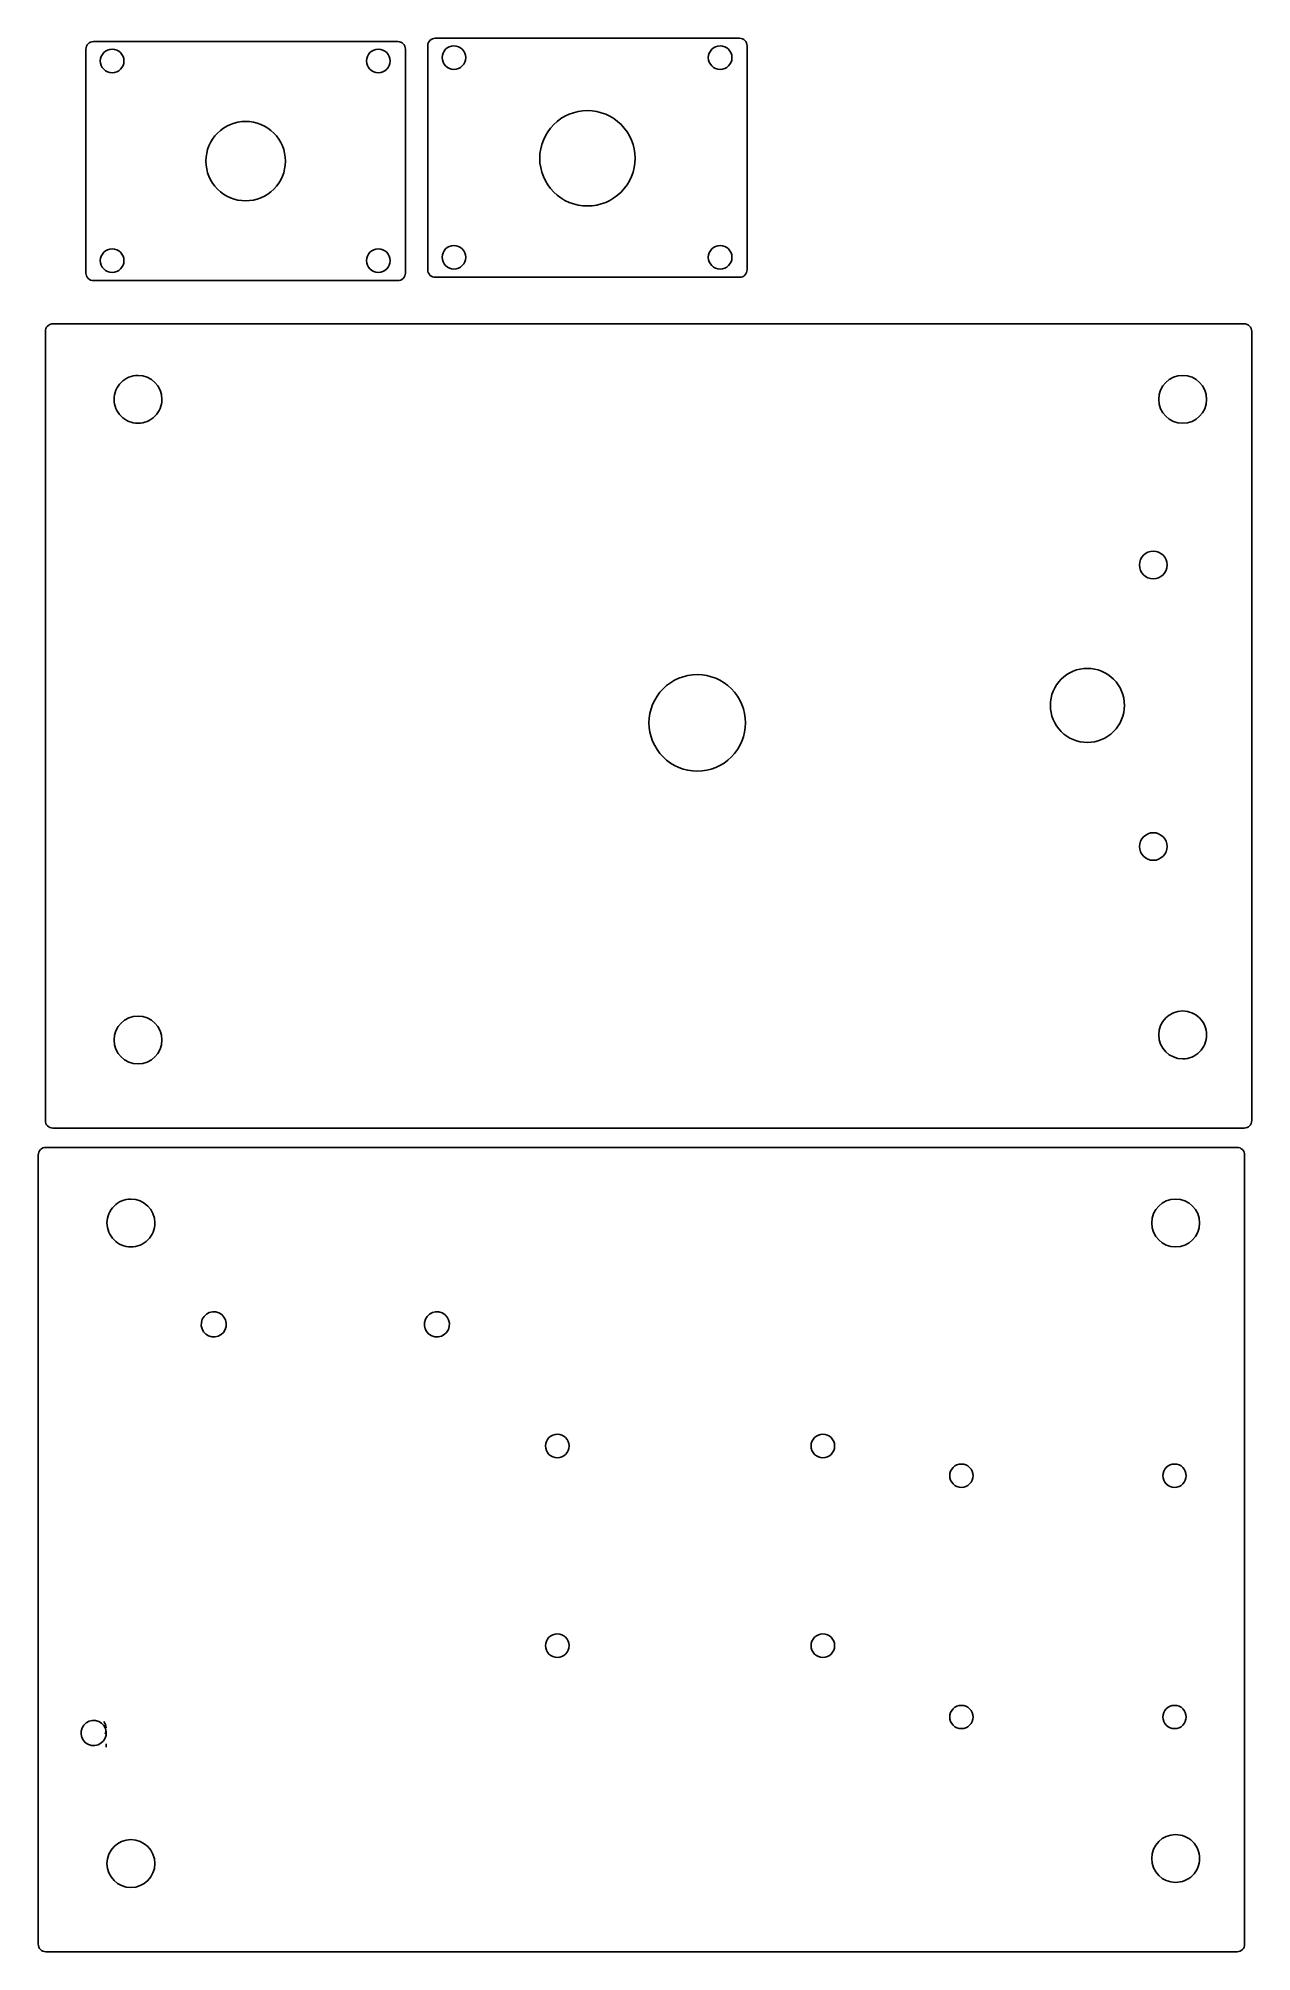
# Model space of a CAD drawing. Extents: x 37 to 188, y 26 to 264.
import ezdxf

# ---------------------------------------------------------------- set-up
doc = ezdxf.new("R2010")
doc.units = 0
doc.layers.add('Layer_1', color=7, linetype='CONTINUOUS')

msp = doc.modelspace()

# ---------------------------------------------------------------- linework, layer by layer
at = {"layer": 'Layer_1', "color": 7}
for points in [[(86.087214, 264.210136), (123.91278, 264.210136)], [(42.645007, 235.025021), (42.645007, 262.850591)], [(43.591359, 263.796944), (81.416925, 263.796944)], [(82.363275, 262.850591), (82.363275, 235.025021)], [(85.140862, 235.438216), (85.140862, 263.263784)], [(124.85913, 263.263784), (124.85913, 235.438216)], [(81.416925, 234.078669), (43.591359, 234.078669)], [(123.91278, 234.491863), (86.087214, 234.491863)], [(38.544353, 228.709999), (186.65165, 228.709999)], [(38.54436, 228.710003), (186.65165, 228.710003)], [(37.598, 129.65635), (37.598, 227.763645)], [(37.598, 129.656353), (37.598, 227.763643)], [(187.598, 227.763645), (187.598, 129.65635)], [(187.598, 227.763643), (187.598, 129.656353)], [(186.65165, 128.71), (38.544353, 128.71)], [(186.65165, 128.710003), (38.54436, 128.710003)], [(37.665016, 126.317), (185.77231, 126.317)], [(37.66502, 126.317004), (185.77231, 126.317004)], [(36.71866, 27.263354), (36.71866, 125.370644)], [(36.718662, 27.26336), (36.718662, 125.37065)], [(186.71866, 125.37065), (186.71866, 27.26336)], [(186.71866, 125.370644), (186.71866, 27.263354)], [(57.00103, 104.55703), (57.11782, 104.94807)], [(57.33183, 105.29556), (57.11782, 104.94807)], [(57.33183, 105.29556), (57.62849, 105.57582), (57.98758, 105.76975)], [(57.98758, 105.76975), (58.38463, 105.86415)], [(58.38463, 105.86413), (58.79257, 105.85253)], [(58.79257, 105.85254), (59.18362, 105.73575)], [(59.53111, 105.52173), (59.18362, 105.73575)], [(59.53111, 105.52173), (59.81137, 105.22507)], [(60.08808, 104.061), (60.09968, 104.46894), (60.00527, 104.86598), (59.81137, 105.22507)], [(84.74024, 104.55703), (84.85703, 104.94807)], [(84.85703, 104.94807), (85.07104, 105.29556)], [(85.07104, 105.29556), (85.3677, 105.57582)], [(85.3677, 105.57582), (85.72679, 105.76975)], [(86.12384, 105.86413), (85.72679, 105.76973)], [(86.12384, 105.86413), (86.53178, 105.85253)], [(86.53178, 105.85254), (86.92282, 105.73575)], [(86.92282, 105.73575), (87.27031, 105.52173)], [(87.27031, 105.52173), (87.55057, 105.22507)], [(87.82729, 104.061), (87.83889, 104.46894), (87.74448, 104.86598), (87.55057, 105.22507)], [(57.08382, 103.75204), (56.98942, 104.14909)], [(57.00103, 104.55703), (56.98943, 104.14909)], [(57.27774, 103.39295), (57.08382, 103.75204)], [(57.558, 103.09629), (57.27774, 103.39295)], [(57.558, 103.09629), (57.9055, 102.88228), (58.29654, 102.76549)], [(58.70448, 102.75389), (58.29654, 102.76549)], [(59.46062, 103.0422), (59.10153, 102.84827), (58.70448, 102.75387)], [(59.75728, 103.32246), (59.46062, 103.0422)], [(59.75728, 103.32246), (59.97129, 103.66995)], [(60.08808, 104.061), (59.97129, 103.66995)], [(84.74024, 104.55703), (84.72864, 104.14909), (84.82304, 103.75204), (85.01696, 103.39295)], [(85.29721, 103.09629), (85.01696, 103.39295)], [(85.64471, 102.88228), (85.29721, 103.09629)], [(85.64471, 102.88228), (86.03575, 102.76549), (86.44369, 102.75389), (86.84074, 102.84829), (87.19983, 103.0422)], [(87.19983, 103.0422), (87.49648, 103.32246), (87.7105, 103.66995)], [(87.82729, 104.061), (87.7105, 103.66995)], [(42.386158, 54.49541), (42.682818, 54.77567), (43.041908, 54.9696)], [(42.386158, 54.49541), (42.682818, 54.77567)], [(43.438948, 55.06398), (43.041908, 54.96958), (42.682818, 54.77567)], [(43.041908, 54.9696), (43.438958, 55.064)], [(43.438948, 55.06398), (43.846898, 55.05238)], [(43.438958, 55.06398), (43.846898, 55.05238)], [(43.846898, 55.05239), (44.237938, 54.9356)], [(43.846898, 55.05239), (44.237948, 54.9356)], [(44.237938, 54.9356), (44.585428, 54.72159)], [(44.585438, 54.72158), (44.237948, 54.9356)], [(44.585428, 54.72159), (44.865688, 54.42492)], [(44.585438, 54.72158), (44.865698, 54.42492)], [(44.86594, 54.92507), (45.05987, 54.56599)], [(42.138138, 52.95189), (42.043738, 53.34894)], [(42.138148, 52.95189), (42.043748, 53.34894)], [(42.043758, 53.34894), (42.055358, 53.75688)], [(42.055358, 53.75688), (42.043758, 53.34894)], [(42.172138, 54.14792), (42.055348, 53.75688)], [(42.055358, 53.75688), (42.172148, 54.14792)], [(42.138138, 52.95189), (42.332068, 52.5928)], [(42.332068, 52.5928), (42.138148, 52.95189)], [(42.172138, 54.14792), (42.386158, 54.49541)], [(42.386158, 54.49541), (42.172148, 54.14792)], [(42.612328, 52.29614), (42.332068, 52.5928)], [(42.612328, 52.29614), (42.332068, 52.5928)], [(44.514938, 52.24205), (44.811598, 52.52231)], [(44.811608, 52.52231), (44.514948, 52.24205)], [(45.025608, 52.8698), (44.811598, 52.52231)], [(44.811608, 52.52231), (45.025618, 52.8698)], [(45.142408, 53.26085), (45.154008, 53.66879), (45.059598, 54.06583), (44.865698, 54.42492)], [(45.142408, 53.26085), (45.025618, 52.8698)], [(45.02586, 53.36995), (45.14265, 53.761)], [(45.05987, 54.56599), (45.15427, 54.16894)], [(42.959818, 52.08213), (42.612328, 52.29614)], [(42.612328, 52.29614), (42.959828, 52.08213), (43.350868, 51.96534)], [(43.350858, 51.96534), (42.959818, 52.08213)], [(43.758808, 51.95374), (43.350858, 51.96534)], [(43.758808, 51.95374), (43.350868, 51.96534)], [(44.514948, 52.24205), (44.155858, 52.04812), (43.758808, 51.95372)], [(43.758808, 51.95374), (44.155848, 52.04814)], [(44.514938, 52.24205), (44.155848, 52.04812)], [(45.14265, 51.76118), (45.15425, 52.16912)], [(185.77231, 26.317), (37.665016, 26.317)], [(185.77231, 26.317004), (37.66502, 26.317004)]]:
    msp.add_lwpolyline(points, dxfattribs=at)
for points in [[(86.087214, 264.210136)], [(43.591359, 263.796944)], [(89.868984, 261.803211)], [(122.96898, 261.803211)], [(47.373129, 261.390023)], [(80.473135, 261.390023)], [(67.444835, 248.937806)], [(110.92883, 249.287666)], [(47.373129, 236.565812)], [(80.473135, 236.565812)], [(89.868984, 236.979)], [(122.96898, 236.979)], [(38.544353, 228.709999)], [(38.54436, 228.710003)], [(52.09725, 219.316753)], [(181.99025, 219.316793)], [(175.36299, 200.441557)], [(171.76405, 181.26876)], [(124.6545, 179.09896)], [(175.36299, 165.44156)], [(52.09734, 139.670433)], [(181.99035, 140.300803)], [(37.665016, 126.317)], [(37.66502, 126.317004)], [(51.21791, 116.923754)], [(181.11091, 116.923794)], [(102.72293, 89.19499)], [(135.73992, 89.19499)], [(152.95001, 85.5)], [(179.45001, 85.5)], [(102.72293, 64.37047)], [(135.73992, 64.37047)], [(152.95001, 55.5)], [(179.45001, 55.5)], [(51.218, 37.277434)], [(181.11101, 37.907804)]]:
    msp.add_lwpolyline(points, close=True, dxfattribs=at)
for points in [[(85.140862, 263.263784), (85.140862, 263.788063), (85.562935, 264.210136), (86.087214, 264.210136)], [(123.91278, 264.210136), (124.43706, 264.210136), (124.85913, 263.788063), (124.85913, 263.263784)], [(42.645007, 262.850591), (42.645007, 263.374871), (43.06708, 263.796944), (43.591359, 263.796944)], [(44.435165, 261.390023), (44.435165, 262.201319), (45.092851, 262.859005), (45.904147, 262.859005)], [(45.904147, 262.859005), (46.715443, 262.859005), (47.373129, 262.201319), (47.373129, 261.390023)], [(77.535175, 261.390023), (77.535175, 262.201319), (78.192859, 262.859004), (79.004155, 262.859005)], [(79.004155, 262.859005), (79.815451, 262.859004), (80.473135, 262.201319), (80.473135, 261.390023)], [(81.416925, 263.796944), (81.941205, 263.796944), (82.363275, 263.374871), (82.363275, 262.850591)], [(86.93102, 261.803211), (86.93102, 262.614507), (87.588706, 263.272193), (88.400002, 263.272193)], [(87.361275, 260.764484), (87.085787, 261.039971), (86.93102, 261.413613), (86.93102, 261.803211)], [(88.400002, 263.272193), (89.211298, 263.272193), (89.868984, 262.614507), (89.868984, 261.803211)], [(89.868984, 261.803211), (89.868984, 260.991915), (89.211298, 260.334229), (88.400002, 260.334229)], [(120.03102, 261.803211), (120.03102, 262.614507), (120.688704, 263.272192), (121.5, 263.272193)], [(121.5, 260.334229), (120.688704, 260.33423), (120.03102, 260.991915), (120.03102, 261.803211)], [(121.5, 263.272193), (122.311296, 263.272192), (122.96898, 262.614507), (122.96898, 261.803211)], [(122.96898, 261.803211), (122.96898, 260.991915), (122.311296, 260.33423), (121.5, 260.334229)], [(44.86542, 260.351296), (44.589932, 260.626783), (44.435165, 261.000425), (44.435165, 261.390023)], [(45.904147, 259.921041), (45.514549, 259.921041), (45.140907, 260.075808), (44.86542, 260.351296)], [(47.373129, 261.390023), (47.373129, 260.578727), (46.715443, 259.921041), (45.904147, 259.921041)], [(79.004155, 259.921041), (78.192859, 259.921042), (77.535175, 260.578727), (77.535175, 261.390023)], [(80.473135, 261.390023), (80.473135, 260.578727), (79.815451, 259.921042), (79.004155, 259.921041)], [(88.400002, 260.334229), (88.010404, 260.334229), (87.636762, 260.488996), (87.361275, 260.764484)], [(100.807687, 253.479979), (101.919557, 254.59185), (103.427578, 255.216492), (105, 255.216492)], [(105, 255.216492), (106.572423, 255.216493), (108.080444, 254.591851), (109.192316, 253.479981)], [(57.563455, 248.937806), (57.563455, 250.248158), (58.083991, 251.504842), (59.01055, 252.431401)], [(59.01055, 252.431401), (59.937109, 253.357959), (61.193793, 253.878495), (62.504145, 253.878494)], [(62.504145, 253.878494), (63.814497, 253.878495), (65.071181, 253.357959), (65.99774, 252.431401)], [(65.99774, 252.431401), (66.924299, 251.504842), (67.444835, 250.248158), (67.444835, 248.937806)], [(99.071174, 249.287666), (99.071174, 250.860089), (99.695816, 252.368109), (100.807687, 253.479979)], [(109.192316, 253.479981), (110.304187, 252.36811), (110.92883, 250.860089), (110.92883, 249.287666)], [(59.010549, 245.444211), (58.08399, 246.37077), (57.563455, 247.627454), (57.563455, 248.937806)], [(67.444835, 248.937806), (67.444835, 247.627454), (66.9243, 246.37077), (65.997741, 245.444211)], [(100.807687, 245.095353), (99.695816, 246.207223), (99.071174, 247.715244), (99.071174, 249.287666)], [(110.92883, 249.287666), (110.92883, 247.715243), (110.304187, 246.207222), (109.192316, 245.095351)], [(62.504145, 243.997117), (61.193793, 243.997117), (59.937109, 244.517652), (59.010549, 245.444211)], [(65.997741, 245.444211), (65.071181, 244.517652), (63.814497, 243.997117), (62.504145, 243.997117)], [(105, 243.35884), (103.427578, 243.35884), (101.919557, 243.983482), (100.807687, 245.095353)], [(109.192316, 245.095351), (108.080444, 243.983481), (106.572423, 243.358839), (105, 243.35884)], [(44.435165, 236.565812), (44.435166, 237.377108), (45.092851, 238.034793), (45.904147, 238.034793)], [(45.904147, 238.034793), (46.715443, 238.034793), (47.373128, 237.377108), (47.373129, 236.565812)], [(77.535175, 236.565812), (77.535176, 237.377107), (78.19286, 238.034792), (79.004155, 238.034793)], [(79.004155, 238.034793), (79.81545, 238.034792), (80.473134, 237.377107), (80.473135, 236.565812)], [(86.93102, 236.979), (86.93102, 237.790296), (87.588706, 238.447982), (88.400002, 238.447982)], [(88.400002, 238.447982), (89.211298, 238.447982), (89.868984, 237.790296), (89.868984, 236.979)], [(120.03102, 236.979), (120.03102, 237.790296), (120.688704, 238.447981), (121.5, 238.447982)], [(121.5, 238.447982), (122.311296, 238.447981), (122.96898, 237.790296), (122.96898, 236.979)], [(44.86542, 235.527085), (44.589932, 235.802572), (44.435165, 236.176214), (44.435165, 236.565812)], [(45.904147, 235.09683), (45.514549, 235.09683), (45.140907, 235.251597), (44.86542, 235.527085)], [(47.373129, 236.565812), (47.373129, 235.754516), (46.715443, 235.09683), (45.904147, 235.09683)], [(79.004155, 235.09683), (78.192859, 235.096831), (77.535175, 235.754516), (77.535175, 236.565812)], [(80.473135, 236.565812), (80.473135, 235.754516), (79.815451, 235.096831), (79.004155, 235.09683)], [(87.361275, 235.940273), (87.085787, 236.21576), (86.93102, 236.589402), (86.93102, 236.979)], [(88.400002, 235.510018), (88.010404, 235.510018), (87.636762, 235.664785), (87.361275, 235.940273)], [(89.868984, 236.979), (89.868984, 236.167704), (89.211298, 235.510018), (88.400002, 235.510018)], [(121.5, 235.510018), (120.688704, 235.510019), (120.03102, 236.167704), (120.03102, 236.979)], [(122.96898, 236.979), (122.96898, 236.167704), (122.311296, 235.510019), (121.5, 235.510018)], [(43.591359, 234.078669), (43.06708, 234.078669), (42.645007, 234.500742), (42.645007, 235.025021)], [(82.363275, 235.025021), (82.363275, 234.500742), (81.941205, 234.078669), (81.416925, 234.078669)], [(86.087214, 234.491863), (85.562935, 234.491863), (85.140862, 234.913936), (85.140862, 235.438216)], [(124.85913, 235.438216), (124.85913, 234.913936), (124.43706, 234.491863), (123.91278, 234.491863)], [(37.598, 227.763643), (37.598, 228.287923), (38.02008, 228.710003), (38.54436, 228.710003)], [(37.598, 227.763645), (37.598, 228.287925), (38.020073, 228.709999), (38.544353, 228.709999)], [(186.65165, 228.710003), (187.17593, 228.710003), (187.598, 228.287923), (187.598, 227.763643)], [(186.65165, 228.709999), (187.17593, 228.709999), (187.598, 228.287925), (187.598, 227.763645)], [(46.14398, 219.316753), (46.143981, 220.106206), (46.45759, 220.863325), (47.015819, 221.421551)], [(47.015819, 221.421551), (47.574047, 221.979778), (48.331167, 222.293385), (49.12062, 222.293383)], [(49.12062, 222.293383), (50.764567, 222.293382), (52.097249, 220.9607), (52.09725, 219.316753)], [(176.03699, 219.316793), (176.036991, 220.96074), (177.369673, 222.293422), (179.01362, 222.293423)], [(179.01362, 222.293423), (180.657567, 222.293422), (181.990249, 220.96074), (181.99025, 219.316793)], [(47.015815, 217.211948), (46.457587, 217.770177), (46.143978, 218.527298), (46.14398, 219.316753)], [(52.09725, 219.316753), (52.097252, 218.5273), (51.783645, 217.77018), (51.225418, 217.211952)], [(179.01362, 216.340163), (177.369673, 216.340164), (176.036991, 217.672846), (176.03699, 219.316793)], [(181.99025, 219.316793), (181.990249, 217.672846), (180.657567, 216.340164), (179.01362, 216.340163)], [(49.12062, 216.340113), (48.331165, 216.340111), (47.574044, 216.65372), (47.015815, 217.211948)], [(51.225418, 217.211952), (50.667192, 216.653723), (49.910073, 216.340114), (49.12062, 216.340113)], [(173.64745, 198.726013), (173.64745, 199.67348), (174.415523, 200.441555), (175.36299, 200.441557)], [(175.36299, 200.441557), (175.817982, 200.441559), (176.254338, 200.260815), (176.576067, 199.939088)], [(176.576067, 199.939088), (176.897795, 199.617361), (177.07854, 199.181005), (177.07854, 198.726013)], [(175.36299, 197.010469), (174.415523, 197.010471), (173.64745, 197.778546), (173.64745, 198.726013)], [(176.576067, 197.512938), (176.254338, 197.191211), (175.817982, 197.010467), (175.36299, 197.010469)], [(177.07854, 198.726013), (177.07854, 198.271021), (176.897795, 197.834665), (176.576067, 197.512938)], [(163.911359, 184.521451), (164.774026, 185.384119), (165.944054, 185.86876), (167.16405, 185.86876)], [(167.16405, 185.86876), (168.384046, 185.86876), (169.554074, 185.384119), (170.416741, 184.521451)], [(112.6545, 179.09896), (112.6545, 180.690259), (113.286641, 182.216382), (114.411859, 183.341601)], [(114.411859, 183.341601), (115.537078, 184.466819), (117.063201, 185.09896), (118.6545, 185.09896)], [(118.6545, 185.09896), (120.245799, 185.09896), (121.771922, 184.466819), (122.897141, 183.341601)], [(122.897141, 183.341601), (124.022359, 182.216382), (124.6545, 180.690259), (124.6545, 179.09896)], [(162.56405, 181.26876), (162.56405, 182.488756), (163.048691, 183.658784), (163.911359, 184.521451)], [(170.416741, 184.521451), (171.279409, 183.658784), (171.76405, 182.488756), (171.76405, 181.26876)], [(163.911359, 178.016069), (163.048691, 178.878736), (162.56405, 180.048764), (162.56405, 181.26876)], [(171.76405, 181.26876), (171.76405, 180.048764), (171.279409, 178.878736), (170.416741, 178.016069)], [(114.411859, 174.856319), (113.286641, 175.981538), (112.6545, 177.507661), (112.6545, 179.09896)], [(124.6545, 179.09896), (124.6545, 177.507661), (124.022359, 175.981538), (122.897141, 174.856319)], [(167.16405, 176.66876), (165.944054, 176.66876), (164.774026, 177.153401), (163.911359, 178.016069)], [(170.416741, 178.016069), (169.554074, 177.153401), (168.384046, 176.66876), (167.16405, 176.66876)], [(118.6545, 173.09896), (117.063201, 173.09896), (115.537078, 173.731101), (114.411859, 174.856319)], [(122.897141, 174.856319), (121.771922, 173.731101), (120.245799, 173.09896), (118.6545, 173.09896)], [(173.64745, 163.72601), (173.647448, 164.181001), (173.828191, 164.617357), (174.149918, 164.939085)], [(174.149918, 164.939085), (174.471644, 165.260813), (174.907999, 165.441559), (175.36299, 165.44156)], [(175.36299, 165.44156), (175.817983, 165.441562), (176.25434, 165.260817), (176.576069, 164.939089)], [(176.576069, 164.939089), (176.897797, 164.61736), (177.078542, 164.181003), (177.07854, 163.72601)], [(175.36299, 162.01047), (174.415524, 162.010472), (173.647452, 162.778544), (173.64745, 163.72601)], [(176.576065, 162.512938), (176.254337, 162.191211), (175.817981, 162.010468), (175.36299, 162.01047)], [(177.07854, 163.72601), (177.078539, 163.271019), (176.897793, 162.834664), (176.576065, 162.512938)], [(176.03708, 140.300803), (176.037081, 141.94475), (177.369763, 143.277432), (179.01371, 143.277433)], [(179.01371, 143.277433), (179.803163, 143.277435), (180.560283, 142.963828), (181.118511, 142.405601)], [(46.14408, 139.670433), (46.144081, 141.31438), (47.476763, 142.647062), (49.12071, 142.647063)], [(49.12071, 142.647063), (50.764657, 142.647062), (52.097339, 141.31438), (52.09734, 139.670433)], [(181.118511, 142.405601), (181.67674, 141.847375), (181.990349, 141.090256), (181.99035, 140.300803)], [(49.12071, 136.693803), (47.476763, 136.693804), (46.144081, 138.026486), (46.14408, 139.670433)], [(52.09734, 139.670433), (52.097339, 138.026486), (50.764657, 136.693804), (49.12071, 136.693803)], [(179.01371, 137.324173), (177.369763, 137.324174), (176.037081, 138.656856), (176.03708, 140.300803)], [(181.118511, 138.196005), (180.560283, 137.637778), (179.803163, 137.324171), (179.01371, 137.324173)], [(181.99035, 140.300803), (181.990349, 139.51135), (181.67674, 138.754231), (181.118511, 138.196005)], [(38.54436, 128.710003), (38.02008, 128.710003), (37.598, 129.132073), (37.598, 129.656353)], [(38.544353, 128.71), (38.020073, 128.71), (37.598, 129.13207), (37.598, 129.65635)], [(187.598, 129.656353), (187.598, 129.132073), (187.17593, 128.710003), (186.65165, 128.710003)], [(187.598, 129.65635), (187.598, 129.13207), (187.17593, 128.71), (186.65165, 128.71)], [(36.71866, 125.370644), (36.71866, 125.894924), (37.14074, 126.317004), (37.66502, 126.317004)], [(36.718662, 125.37065), (36.718662, 125.89493), (37.140736, 126.317), (37.665016, 126.317)], [(185.77231, 126.317004), (186.29659, 126.317004), (186.71866, 125.894924), (186.71866, 125.370644)], [(185.77231, 126.317), (186.29659, 126.317), (186.71866, 125.89493), (186.71866, 125.37065)], [(45.26464, 116.923754), (45.264641, 117.713207), (45.57825, 118.470326), (46.136479, 119.028552)], [(46.136479, 119.028552), (46.694707, 119.586779), (47.451827, 119.900386), (48.24128, 119.900384)], [(48.24128, 119.900384), (49.885227, 119.900383), (51.217909, 118.567701), (51.21791, 116.923754)], [(175.15765, 116.923794), (175.157651, 118.567741), (176.490333, 119.900423), (178.13428, 119.900424)], [(178.13428, 119.900424), (179.778227, 119.900423), (181.110909, 118.567741), (181.11091, 116.923794)], [(46.136475, 114.818949), (45.578247, 115.377178), (45.264638, 116.134299), (45.26464, 116.923754)], [(51.21791, 116.923754), (51.217912, 116.134301), (50.904305, 115.377181), (50.346078, 114.818953)], [(178.13428, 113.947164), (176.490333, 113.947165), (175.157651, 115.279847), (175.15765, 116.923794)], [(181.11091, 116.923794), (181.110909, 115.279847), (179.778227, 113.947165), (178.13428, 113.947164)], [(48.24128, 113.947114), (47.451825, 113.947112), (46.694704, 114.260721), (46.136475, 114.818949)], [(50.346078, 114.818953), (49.787852, 114.260724), (49.030733, 113.947115), (48.24128, 113.947114)], [(100.221516, 90.233731), (100.496314, 90.509222), (100.869018, 90.663991), (101.25764, 90.66399)], [(101.25764, 90.66399), (102.066899, 90.663986), (102.72293, 90.006294), (102.72293, 89.19499)], [(133.238506, 90.233731), (133.513304, 90.509222), (133.886008, 90.663991), (134.27463, 90.66399)], [(134.27463, 90.66399), (135.083889, 90.663986), (135.73992, 90.006294), (135.73992, 89.19499)], [(99.79234, 89.19499), (99.79234, 89.584594), (99.946719, 89.95824), (100.221516, 90.233731)], [(100.221516, 88.156249), (99.946719, 88.43174), (99.79234, 88.805386), (99.79234, 89.19499)], [(101.25764, 87.72599), (100.869018, 87.725989), (100.496314, 87.880758), (100.221516, 88.156249)], [(102.72293, 89.19499), (102.72293, 88.383686), (102.066899, 87.725994), (101.25764, 87.72599)], [(132.80933, 89.19499), (132.80933, 89.584594), (132.963709, 89.95824), (133.238506, 90.233731)], [(133.238506, 88.156249), (132.963709, 88.43174), (132.80933, 88.805386), (132.80933, 89.19499)], [(134.27463, 87.72599), (133.886008, 87.725989), (133.513304, 87.880758), (133.238506, 88.156249)], [(135.73992, 89.19499), (135.73992, 88.383686), (135.083889, 87.725994), (134.27463, 87.72599)], [(150.04999, 85.5), (150.04999, 85.884567), (150.202758, 86.253382), (150.474688, 86.525312)], [(150.474688, 86.525312), (150.746618, 86.797242), (151.115433, 86.95001), (151.5, 86.95001)], [(151.5, 86.95001), (151.884567, 86.95001), (152.253382, 86.797242), (152.525312, 86.525312)], [(152.525312, 86.525312), (152.797242, 86.253382), (152.95001, 85.884567), (152.95001, 85.5)], [(176.54999, 85.5), (176.54999, 85.884567), (176.702758, 86.253382), (176.974688, 86.525312)], [(176.974688, 86.525312), (177.246618, 86.797242), (177.615433, 86.95001), (178, 86.95001)], [(178, 86.95001), (178.384567, 86.95001), (178.753382, 86.797242), (179.025312, 86.525312)], [(179.025312, 86.525312), (179.297242, 86.253382), (179.45001, 85.884567), (179.45001, 85.5)], [(150.474688, 84.474688), (150.202758, 84.746618), (150.04999, 85.115433), (150.04999, 85.5)], [(151.5, 84.04999), (151.115433, 84.04999), (150.746618, 84.202758), (150.474688, 84.474688)], [(152.525312, 84.474688), (152.253382, 84.202758), (151.884567, 84.04999), (151.5, 84.04999)], [(152.95001, 85.5), (152.95001, 85.115433), (152.797242, 84.746618), (152.525312, 84.474688)], [(176.974688, 84.474688), (176.702758, 84.746618), (176.54999, 85.115433), (176.54999, 85.5)], [(178, 84.04999), (177.615433, 84.04999), (177.246618, 84.202758), (176.974688, 84.474688)], [(179.025312, 84.474688), (178.753382, 84.202758), (178.384567, 84.04999), (178, 84.04999)], [(179.45001, 85.5), (179.45001, 85.115433), (179.297242, 84.746618), (179.025312, 84.474688)], [(99.79234, 64.37047), (99.79234, 64.760074), (99.946719, 65.13372), (100.221516, 65.409211)], [(100.221516, 63.331729), (99.946719, 63.60722), (99.79234, 63.980866), (99.79234, 64.37047)], [(100.221516, 65.409211), (100.496314, 65.684702), (100.869018, 65.839471), (101.25764, 65.83947)], [(101.25764, 65.83947), (102.066899, 65.839466), (102.72293, 65.181774), (102.72293, 64.37047)], [(102.72293, 64.37047), (102.72293, 63.559166), (102.066899, 62.901474), (101.25764, 62.90147)], [(132.80933, 64.37047), (132.80933, 64.760074), (132.963709, 65.13372), (133.238506, 65.409211)], [(133.238506, 63.331729), (132.963709, 63.60722), (132.80933, 63.980866), (132.80933, 64.37047)], [(133.238506, 65.409211), (133.513304, 65.684702), (133.886008, 65.839471), (134.27463, 65.83947)], [(134.27463, 65.83947), (135.083889, 65.839466), (135.73992, 65.181774), (135.73992, 64.37047)], [(135.73992, 64.37047), (135.73992, 63.559166), (135.083889, 62.901474), (134.27463, 62.90147)], [(101.25764, 62.90147), (100.869018, 62.901469), (100.496314, 63.056238), (100.221516, 63.331729)], [(134.27463, 62.90147), (133.886008, 62.901469), (133.513304, 63.056238), (133.238506, 63.331729)], [(150.04999, 55.5), (150.04999, 55.884567), (150.202758, 56.253382), (150.474688, 56.525312)], [(150.474688, 54.474688), (150.202758, 54.746618), (150.04999, 55.115433), (150.04999, 55.5)], [(150.474688, 56.525312), (150.746618, 56.797242), (151.115433, 56.95001), (151.5, 56.95001)], [(151.5, 56.95001), (151.884567, 56.95001), (152.253382, 56.797242), (152.525312, 56.525312)], [(152.525312, 56.525312), (152.797242, 56.253382), (152.95001, 55.884567), (152.95001, 55.5)], [(152.95001, 55.5), (152.95001, 55.115433), (152.797242, 54.746618), (152.525312, 54.474688)], [(176.54999, 55.5), (176.54999, 55.884567), (176.702758, 56.253382), (176.974688, 56.525312)], [(176.974688, 54.474688), (176.702758, 54.746618), (176.54999, 55.115433), (176.54999, 55.5)], [(176.974688, 56.525312), (177.246618, 56.797242), (177.615433, 56.95001), (178, 56.95001)], [(178, 56.95001), (178.384567, 56.95001), (178.753382, 56.797242), (179.025312, 56.525312)], [(179.025312, 56.525312), (179.297242, 56.253382), (179.45001, 55.884567), (179.45001, 55.5)], [(179.45001, 55.5), (179.45001, 55.115433), (179.297242, 54.746618), (179.025312, 54.474688)], [(151.5, 54.04999), (151.115433, 54.04999), (150.746618, 54.202758), (150.474688, 54.474688)], [(152.525312, 54.474688), (152.253382, 54.202758), (151.884567, 54.04999), (151.5, 54.04999)], [(178, 54.04999), (177.615433, 54.04999), (177.246618, 54.202758), (176.974688, 54.474688)], [(179.025312, 54.474688), (178.753382, 54.202758), (178.384567, 54.04999), (178, 54.04999)], [(175.15774, 37.907804), (175.157741, 39.551751), (176.490423, 40.884433), (178.13437, 40.884434)], [(178.13437, 40.884434), (178.923823, 40.884436), (179.680943, 40.570829), (180.239171, 40.012602)], [(45.26474, 37.277434), (45.264741, 38.921381), (46.597423, 40.254063), (48.24137, 40.254064)], [(48.24137, 40.254064), (49.885317, 40.254063), (51.217999, 38.921381), (51.218, 37.277434)], [(180.239171, 40.012602), (180.7974, 39.454376), (181.111009, 38.697257), (181.11101, 37.907804)], [(48.24137, 34.300804), (46.597423, 34.300805), (45.264741, 35.633487), (45.26474, 37.277434)], [(51.218, 37.277434), (51.217999, 35.633487), (49.885317, 34.300805), (48.24137, 34.300804)], [(178.13437, 34.931174), (176.490423, 34.931175), (175.157741, 36.263857), (175.15774, 37.907804)], [(180.239171, 35.803006), (179.680943, 35.244779), (178.923823, 34.931172), (178.13437, 34.931174)], [(181.11101, 37.907804), (181.111009, 37.118351), (180.7974, 36.361232), (180.239171, 35.803006)], [(37.66502, 26.317004), (37.14074, 26.317004), (36.71866, 26.739074), (36.71866, 27.263354)], [(37.665016, 26.317), (37.140736, 26.317), (36.718662, 26.73908), (36.718662, 27.26336)], [(186.71866, 27.26336), (186.71866, 26.73908), (186.29659, 26.317), (185.77231, 26.317)], [(186.71866, 27.263354), (186.71866, 26.739074), (186.29659, 26.317004), (185.77231, 26.317004)]]:
    msp.add_open_spline(points, degree=3, dxfattribs=at)

doc.saveas('drawing.dxf')
